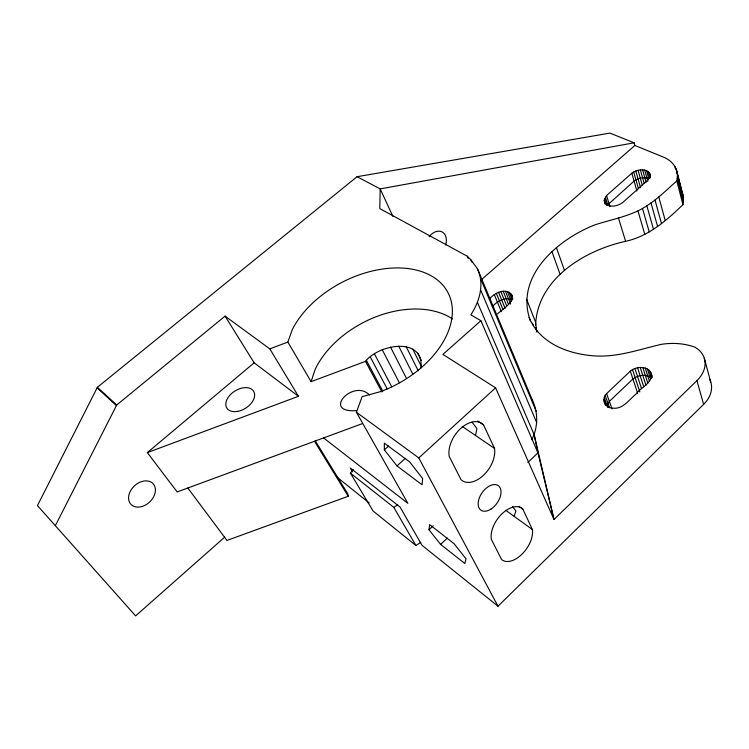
<?xml version="1.0" encoding="UTF-8"?>
<svg xmlns="http://www.w3.org/2000/svg" width="749" height="749" viewBox="0 0 749 749"><rect width="100%" height="100%" fill="white"/><g stroke="black" fill="none" stroke-linecap="round" stroke-linejoin="round"><path stroke-width="1.12" d="M535.629 325.197C537.117 278.843 584.969 250.175 625.602 241.318C648.587 236.3 666.526 220.496 682.938 204.674L683.36 197.062L676.806 170.959C675.177 165.061 670.486 160.501 665.131 157.805L634.88 145.465L634.141 142.816L609.939 133.097L357.058 176.708L97.389 387.299L37.45 505.594L135.616 615.903L224.653 537.183M682.938 204.674L676.824 180.958L677.461 175.828L676.806 170.959M428.99 529.758L429.617 524.609L454.063 543.68L465.99 558.782L464.848 563.52L440.618 544.411L428.99 529.758L433.24 525.779M651.255 373.601C652.819 383.151 640.667 387.364 636.144 393.89C629.113 399.582 622.794 409.797 612.373 408.093C605.023 407.999 601.044 398.683 606.596 393.609L630.321 371.139C636.631 365.662 650.123 365.681 651.883 375.567M475.54 435.487L476.907 428.55L472.029 422.136M420.947 368.012C424.187 336.114 378.507 344.325 365.493 361.355L311.088 381.653L287.859 342.068L292.335 329.485A89.084 57.888 -27.3 0 1 435.178 278.3A89.084 57.888 -27.3 0 1 381.007 391.474L362.095 396.67L356.412 412.25L407.859 503.337L323.587 437.922M605.07 203.99L604.218 200.255L606.55 195.536L631.819 173.225C637.081 169.021 649.158 167.42 650.553 176.184M530.32 320.638C514.329 276.306 558.014 239.24 594.912 224.85C612.336 219.111 631.37 216.171 646.836 205.778C657.884 198.85 667.031 189.46 676.824 180.958M531.827 439.663C537.913 427.745 538.353 413.158 532.736 400.968L477.347 268.554L470.915 259.922L467.301 256.233L379.79 208.597L380.174 188.898L357.058 176.708M529.047 317.407C540.104 344.306 570.392 354.904 597.43 356.047C619.629 356.767 640.311 349.118 661.62 344.287A58.441 42.749 -16 0 1 695.465 347.396L696.121 347.939A32.965 23.79 -15.6 0 1 696.935 380.632L553.988 519.506L537.96 452.864L480.886 320.712L470.849 314.805C479.678 301.36 484.725 283.768 477.347 268.554M55.332 525.695L116.722 405.012L225.075 316.125L269.809 348.865L298.467 396.315L147.338 452.611L177.176 491.943L362.525 423.56M311.088 381.653L315.245 369.145A86.332 58.263 -27.5 0 1 452.49 318.915M514.104 516.323L515.921 510.996L512.522 506.567M607.074 405.368L609.368 401.37L632.924 378.985C638.129 374.968 646.303 373.667 651.639 378.095L649.14 370.203M420.779 542.342L415.901 545.515L373.105 511.024L350.382 473.106L353.228 469.473M605.323 197.071L607.739 204.861L634.066 181.071C638.232 178.112 643.85 176.736 648.756 178.534L646.574 170.65M607.739 204.861L608.946 203.325M352.554 471.898L350.176 467.91L400.069 507.045L421.996 545.291L497.991 606.213L703.629 404.357A32.366 23.771 -15.2 0 0 709.5 379.088M440.618 544.411L447.322 538.072M527.895 462.386L537.96 452.864L534.159 434.682L477.469 302.465M497.991 606.213L418.794 457.92L495.604 387.832L442.902 354.417L480.886 320.712M396.998 465.915L422.062 484.772L422.633 478.471L409.647 461.908L384.349 443.174L384.359 449.887L396.998 465.915L405.331 458.341M384.359 449.887L388.684 445.992M497.439 313.962C501.802 309.562 518.832 300.04 509.254 292.353C502.102 288.983 494.125 293.645 489.378 298.973M492.29 306.687C497.055 301.304 505.069 296.473 512.297 299.918L509.254 292.353M481.307 279.78L634.88 145.465M147.338 452.611L254.145 362.806L298.467 396.315M350.382 473.106L393.796 507.354L397.71 504.835M269.809 348.865L287.859 342.068M315.366 440.946L347.836 493.984L348.219 496.269L226.966 540.432L187.812 488.011M634.141 142.816L380.174 188.898L392.851 216.339M356.487 410.649C321.115 413.064 353.369 378.301 369.482 394.985M645.338 375.408L647.745 375.914M646.911 177.972L648.756 178.534M477.796 421.05L483.554 424.908L494.527 448.436A24.361 15.223 -55.3 0 1 483.33 475.4A24.361 15.223 -55.3 0 1 461.019 479.641L449.25 456.478A24.689 15.654 -55.5 0 1 460.541 428.606A24.689 15.654 -55.5 0 1 483.554 424.908M462.189 426.387L494.527 448.436M519.16 506.483L522.858 509.123L532.389 529.552A22.742 13.192 -54.3 0 1 521.791 554.372A22.742 13.192 -54.3 0 1 501.53 559.419L491.335 539.336A23.032 13.548 -54.5 0 1 502.017 513.767A23.032 13.548 -54.5 0 1 522.858 509.123M505.837 510.35L532.389 529.552M356.412 412.25L418.794 457.92M336.432 476.692L369.182 502.944M97.389 387.299L116.722 405.012M97.173 387.963L116.507 405.696M531.49 399.189L532.736 400.968M225.075 316.125L254.145 362.806M314.496 441.273L348.219 496.269M393.796 507.354L415.901 545.515M366.345 360.344L382.814 391.175M365.493 361.355L381.887 391.97M370.315 357.02L387.224 388.918M374.453 353.884L391.764 386.849M382.233 349.717L399.357 382.795M390.51 347.068L406.379 378.17M398.693 346.113L412.839 374.163M406.267 346.843L418.223 370.792M412.802 349.184L421.575 366.935M417.736 353.144L421.331 360.466M604.377 201.762C607.701 208.465 617.56 206.359 622.522 202.679L647.951 180.05L649.879 176.951L649.935 173.927M495.604 387.832L553.988 519.506L534.159 434.682M467.301 256.233L468.209 258.377M480.774 290.284L536.733 422.736M470.915 259.922L471.823 262.066M480.708 278.815L536.228 411.332M494.312 294.619L501.371 311.678M496.325 293.318L502.916 309.328M498.534 292.297L505.107 308.316M500.856 291.595L506.53 305.508M503.188 291.239L508.412 304.103M505.425 291.249L510.631 304.122M507.476 291.623L511.38 301.313M511.679 294.722L512.541 296.885M510.668 293.402L512.84 298.804M532.511 323.222L533.354 325.384M526.622 299.282L535.469 321.883L536.874 332.088M551.929 251.608L560.13 274.396M604.284 397.616L607.86 407.55M603.909 399.704L606.007 405.518M604.097 401.726L605.145 404.638M605.192 395.556L609.536 407.671M606.596 393.609L612.102 409.01M556.404 247.647L564.521 270.473M682.058 192.362L682.863 194.665M630.321 371.139L637.689 393.309M632.502 369.678L639.824 391.867M634.946 368.555L641.5 388.553M637.558 367.796L643.709 386.718M640.208 367.459L645.975 385.276M642.811 367.534L647.829 383.16M645.226 368.031L649.523 381.456M647.37 368.939L650.581 379.041M650.45 371.776L652.014 376.71M651.508 375.577L652.136 377.552M604.537 198.672L606.615 205.338M604.218 200.255L605.258 203.588M606.55 195.536L609.967 206.621M618.496 218.025L625.602 241.318M638.026 211.049L644.814 234.493M642.502 208.475L649.224 231.947M631.819 173.225L636.922 191.023M633.71 172.017L638.466 188.72M646.836 205.778L653.484 229.288M635.826 171.034L640.564 187.746M638.082 170.332L642.174 184.834M696.935 380.632L703.629 404.357M651.012 202.96L657.585 226.498M640.386 169.929L644.14 183.336M644.72 170.089L647.838 181.305M642.633 169.845L646.059 182.157M648.1 171.502L649.963 178.262M655 200.039L661.507 223.605M649.243 172.607L650.478 177.12M658.811 197.015L665.243 220.609M704.275 358.209L710.745 382.056M676.001 168.665L683.36 197.062M677.461 175.828L683.537 199.543M674.886 166.493L675.467 168.75M677.311 178.374L683.397 202.09M535.984 327.472L536.527 330.899M429.14 236.628A13.548 9.578 -61.7 0 1 442.05 231.9A13.548 9.578 -61.7 0 1 445.655 244.979M237.695 411.388A15.823 10.13 -32.3 0 0 253.78 391.521A15.823 10.13 -32.3 0 0 229.175 396.034A15.823 10.13 -32.3 0 0 237.695 411.388M142.095 506.483A15.158 11.104 -42.8 0 0 153.573 484.238A15.158 11.104 -42.8 0 0 130.307 491.25A15.158 11.104 -42.8 0 0 142.095 506.483M490.951 509.095A15.027 9.11 -54.7 0 0 498.74 486.007A15.027 9.11 -54.7 0 0 479.079 498.609A15.027 9.11 -54.7 0 0 490.951 509.095"/></g></svg>
